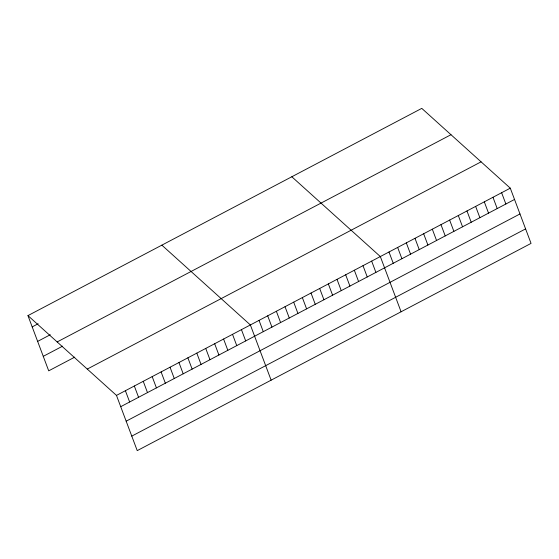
<?xml version="1.0" encoding="UTF-8"?>
<svg xmlns="http://www.w3.org/2000/svg" width="559" height="559" viewBox="0 0 559 559"><rect width="100%" height="100%" fill="white"/><g stroke="black" fill="none" stroke-linecap="round" stroke-linejoin="round"><path stroke-width="0.84" d="M27.95 315.611L421.772 108.376L510.29 188.166L531.05 243.389L137.228 450.624L116.475 395.402L27.95 315.611L48.71 370.834L74.745 357.131M32.191 326.896L38.145 323.759M37.642 341.395L50.289 334.736M57.165 341.94L450.987 134.705M43.26 356.335L62.601 346.154M87.26 369.073L481.082 161.837M116.475 395.402L510.29 188.166M120.716 406.686L514.532 199.451M126.159 421.186L519.982 213.95M131.777 436.125L525.6 228.89M291.812 176.763L380.33 256.553L401.089 311.782M161.851 245.149L250.369 324.947L271.129 380.169M501.626 192.729L505.867 204.014M492.968 197.285L497.21 208.57M484.304 201.848L488.545 213.133M475.639 206.404L479.881 217.689M466.975 210.967L471.216 222.251M458.31 215.522L462.552 226.807M449.646 220.085L453.887 231.37M440.981 224.641L445.223 235.926M432.317 229.204L436.558 240.482M423.652 233.76L427.894 245.045M414.988 238.316L419.229 249.6M406.323 242.879L410.565 254.163M397.659 247.434L401.9 258.719M388.994 251.997L393.236 263.282M371.665 261.116L375.907 272.401M363.001 265.672L367.242 276.957M354.336 270.235L358.585 281.519M345.679 274.79L349.92 286.075M337.014 279.353L341.256 290.638M328.35 283.909L332.591 295.194M319.685 288.472L323.927 299.757M311.021 293.028L315.262 304.313M302.356 297.591L306.598 308.875M293.692 302.146L297.933 313.431M285.027 306.709L289.269 317.994M276.363 311.265L280.604 322.55M267.698 315.828L271.94 327.113M259.034 320.384L263.275 331.669M241.446 329.642L245.687 340.927M232.516 334.338L236.757 345.623M223.593 339.034L227.834 350.318M214.663 343.736L218.904 355.021M205.74 348.432L209.981 359.716M196.81 353.127L201.051 364.412M187.887 357.823L192.128 369.108M178.957 362.525L183.198 373.81M170.034 367.221L174.275 378.506M161.104 371.917L165.345 383.201M152.181 376.612L156.422 387.897M143.251 381.315L147.492 392.6M134.328 386.01L138.569 397.295M125.398 390.706L129.639 401.991"/></g></svg>
